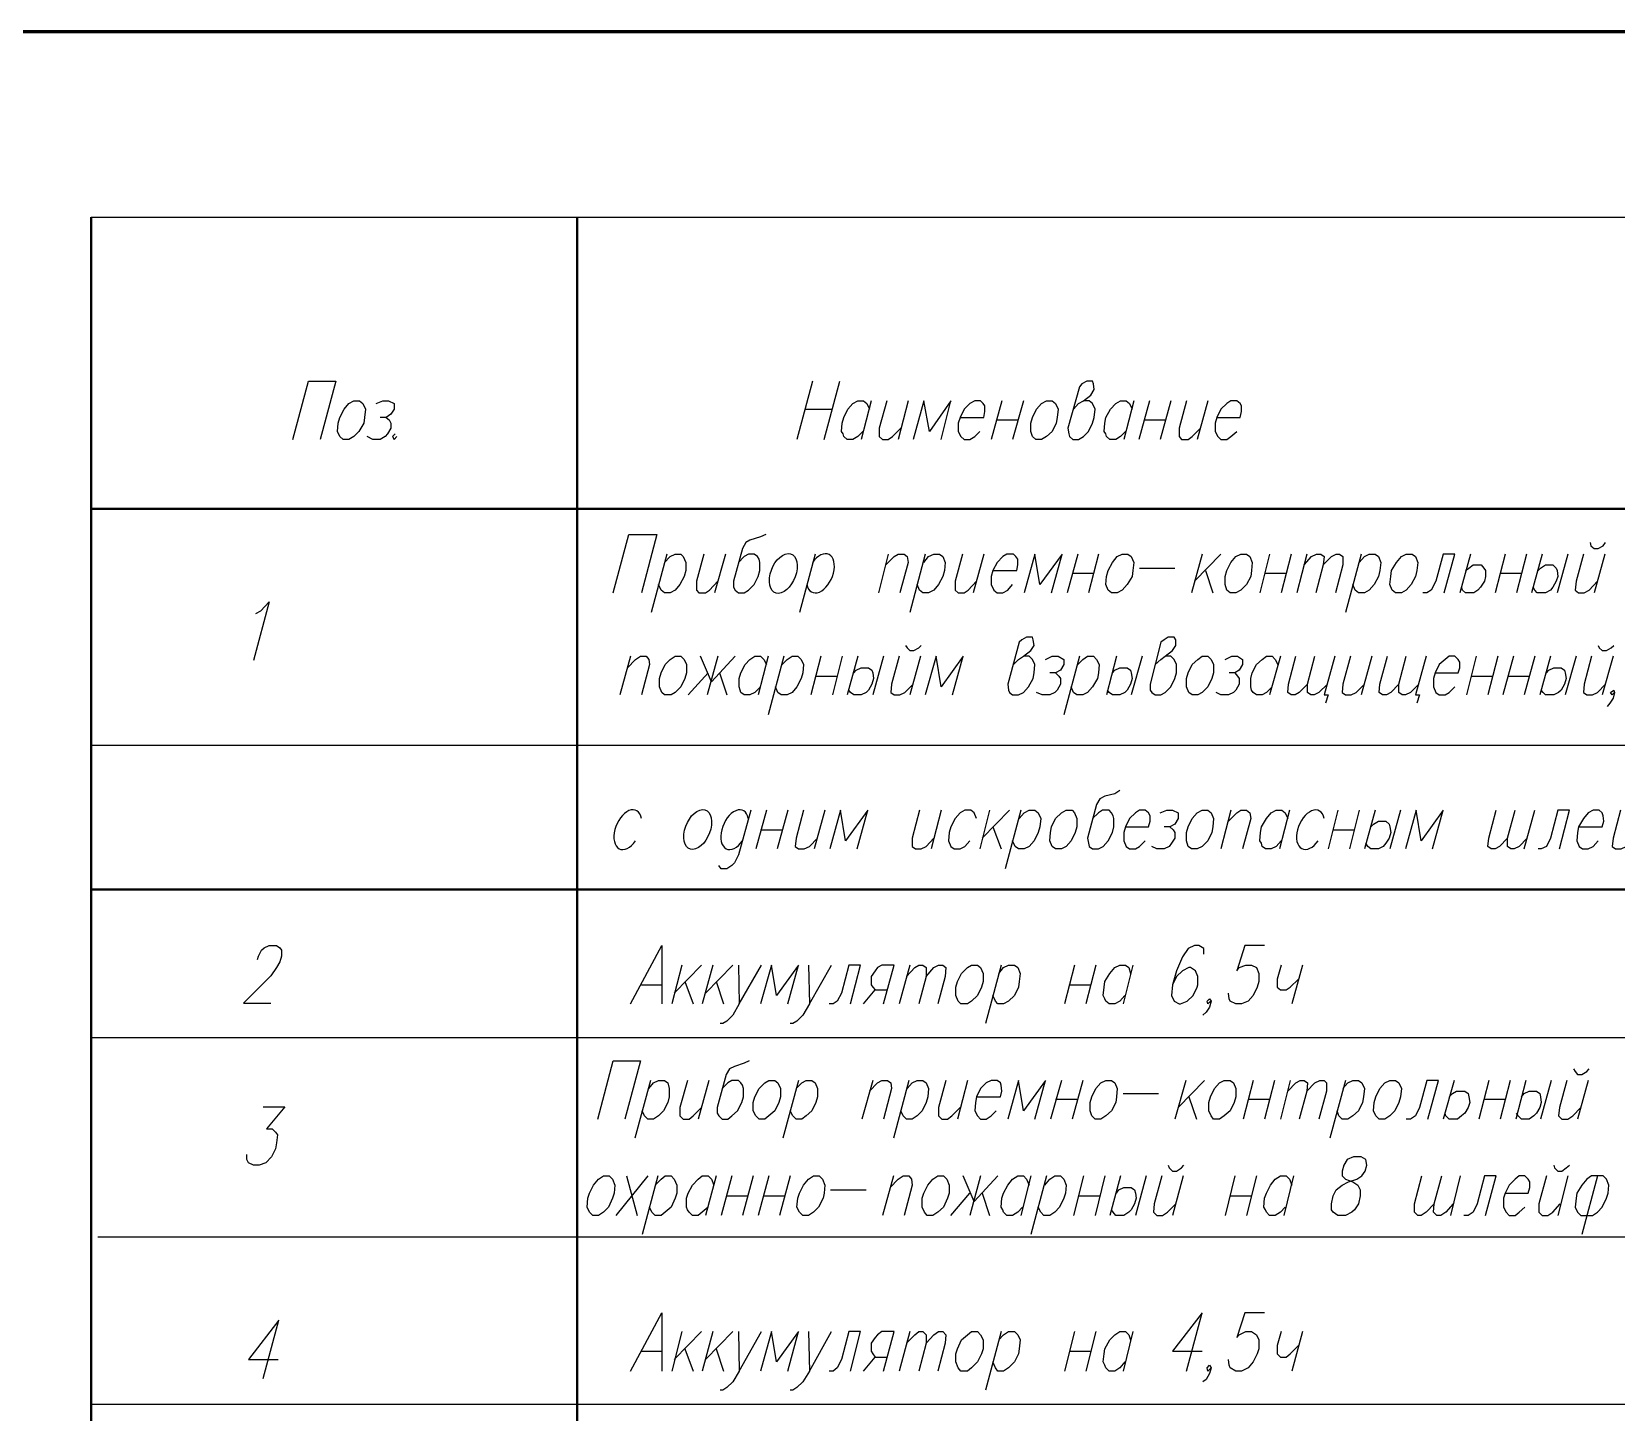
# Model space of a CAD drawing. Header units: millimetres. Extents: x 2185 to 8290, y 601 to 2456.
# Drawn here: x 4392.8 to 4502.8, y 1747.1 to 1842.9 of the extents above; entities that cross this region are included whole.
import ezdxf

# ---------------------------------------------------------------- set-up
doc = ezdxf.new("R2010")
doc.units = ezdxf.units.MM
for name, color, linetype in [('PDF _0', 7, 'Continuous'), ('PDF _ТаБлица', 7, 'Continuous'), ('PDF _Текст.', 7, 'Continuous')]:
    doc.layers.add(name, color=color, linetype=linetype)

msp = doc.modelspace()

# ---------------------------------------------------------------- linework, layer by layer
at = {"color": 0, "lineweight": 60}
msp.add_line((3830.3, 1842.91), (4646.3, 1842.91), dxfattribs=at)
at = {"layer": 'PDF _0', "lineweight": 25}
for points in [[(4396.97, 1830.03), (4646.9, 1830.03)], [(4396.97, 1793.39), (4646.9, 1793.39)], [(4396.97, 1773.1), (4646.9, 1773.1)], [(4397.43, 1759.27), (4647.35, 1759.27)], [(4396.97, 1747.67), (4646.9, 1747.67)]]:
    msp.add_lwpolyline(points, dxfattribs=at)
at = {"layer": 'PDF _ТаБлица', "lineweight": 40}
for points in [[(4396.97, 1551.18), (4396.97, 1830.03)], [(4430.69, 1551.18), (4430.69, 1830.03)], [(4396.97, 1809.79), (4646.9, 1809.79)], [(4396.97, 1783.39), (4646.9, 1783.39)]]:
    msp.add_lwpolyline(points, dxfattribs=at)
at = {"layer": 'PDF _Текст.', "lineweight": 25}
for points in [[(4410.97, 1814.6), (4412.06, 1818.65), (4413.94, 1818.65), (4412.86, 1814.6)], [(4447.04, 1818.65), (4445.95, 1814.6)], [(4447.84, 1814.6), (4448.92, 1818.65)], [(4465.15, 1816.71), (4465.5, 1817.11), (4465.84, 1817.28), (4466.35, 1817.68), (4466.58, 1818.08), (4466.52, 1818.48), (4466.47, 1818.65), (4466.07, 1818.65), (4465.72, 1818.48), (4465.55, 1818.25), (4464.75, 1815.4), (4464.81, 1815), (4464.87, 1814.82), (4465.1, 1814.6), (4465.5, 1814.6), (4465.84, 1814.82), (4466.18, 1815.17), (4466.47, 1815.74), (4466.58, 1816.14), (4466.64, 1816.71), (4466.47, 1817.11), (4466.24, 1817.28), (4465.84, 1817.28)], [(4416.74, 1817.11), (4417.2, 1817.28), (4417.6, 1817.28), (4418, 1817.11), (4418, 1816.71), (4417.77, 1816.37), (4417.43, 1816.14), (4417.03, 1816.14)], [(4450.52, 1815.17), (4450.18, 1814.82), (4449.84, 1814.6), (4449.44, 1814.6), (4449.21, 1814.82), (4449.15, 1815), (4449.04, 1815.17), (4449.09, 1815.74), (4449.21, 1816.14), (4449.49, 1816.71), (4449.84, 1817.11), (4450.18, 1817.28), (4450.58, 1817.28), (4450.81, 1817.11), (4450.98, 1816.71)], [(4451.09, 1817.28), (4450.41, 1814.6)], [(4452.18, 1817.28), (4451.66, 1815.4), (4451.66, 1814.82), (4451.89, 1814.6), (4452.29, 1814.6), (4452.58, 1814.82), (4453.15, 1815.4)], [(4453.66, 1817.28), (4452.98, 1814.6)], [(4455.95, 1814.6), (4456.64, 1817.28), (4455.15, 1815.17), (4454.75, 1817.28), (4454.01, 1814.6)], [(4457.27, 1816.14), (4458.92, 1816.14), (4458.98, 1816.54), (4458.98, 1816.94), (4458.87, 1817.11), (4458.69, 1817.28), (4458.29, 1817.28), (4457.95, 1817.11), (4457.55, 1816.71), (4457.27, 1816.14), (4457.15, 1815.74), (4457.15, 1815.17), (4457.32, 1814.82), (4457.55, 1814.6), (4457.95, 1814.6), (4458.29, 1814.82), (4458.64, 1815.17)], [(4460.18, 1817.28), (4459.44, 1814.6)], [(4461.67, 1817.28), (4460.92, 1814.6)], [(4468.75, 1815.17), (4468.41, 1814.82), (4468.07, 1814.6), (4467.67, 1814.6), (4467.44, 1814.82), (4467.38, 1815), (4467.27, 1815.17), (4467.32, 1815.74), (4467.38, 1816.14), (4467.72, 1816.71), (4468.07, 1817.11), (4468.41, 1817.28), (4468.81, 1817.28), (4469.04, 1817.11), (4469.21, 1816.71)], [(4469.32, 1817.28), (4468.64, 1814.6)], [(4470.41, 1817.28), (4469.67, 1814.6)], [(4471.9, 1817.28), (4471.15, 1814.6)], [(4472.98, 1817.28), (4472.47, 1815.4), (4472.47, 1814.82), (4472.64, 1814.6), (4473.1, 1814.6), (4473.38, 1814.82), (4473.95, 1815.4)], [(4474.47, 1817.28), (4473.73, 1814.6)], [(4475.1, 1816.14), (4476.7, 1816.14), (4476.81, 1816.54), (4476.81, 1816.94), (4476.7, 1817.11), (4476.47, 1817.28), (4476.07, 1817.28), (4475.78, 1817.11), (4475.38, 1816.71), (4475.1, 1816.14), (4474.98, 1815.74), (4474.98, 1815.17), (4475.15, 1814.82), (4475.38, 1814.6), (4475.78, 1814.6), (4476.07, 1814.82), (4476.47, 1815.17)], [(4417.43, 1816.14), (4417.66, 1815.97), (4417.77, 1815.74), (4417.77, 1815.4), (4417.54, 1815), (4417.37, 1814.82), (4417.03, 1814.6), (4416.52, 1814.6), (4416.12, 1814.82)], [(4446.52, 1816.71), (4448.41, 1816.71)], [(4459.78, 1815.97), (4461.27, 1815.97)], [(4470.07, 1815.97), (4471.55, 1815.97)], [(4418.06, 1815), (4417.89, 1814.82), (4418, 1814.6), (4418.17, 1814.82)], [(4433.2, 1803.97), (4434.29, 1808.02), (4436.23, 1808.02), (4435.15, 1803.97)], [(4443.78, 1808.02), (4443.43, 1807.85), (4442.69, 1807.62), (4442.41, 1807.45), (4442.18, 1807.05), (4441.55, 1804.77), (4441.55, 1804.37), (4441.66, 1804.14), (4441.89, 1803.97), (4442.29, 1803.97), (4442.58, 1804.14), (4442.98, 1804.54), (4443.26, 1805.11), (4443.38, 1805.51), (4443.38, 1806.08), (4443.32, 1806.31), (4443.21, 1806.48), (4442.98, 1806.65), (4442.58, 1806.65), (4442.29, 1806.48), (4441.89, 1806.08)], [(4500.99, 1807.45), (4501.04, 1807.22), (4501.27, 1807.05), (4501.56, 1807.05), (4501.9, 1807.22), (4502.07, 1807.45)], [(4436.92, 1806.65), (4435.83, 1802.59)], [(4436.75, 1806.08), (4437.15, 1806.48), (4437.49, 1806.65), (4437.89, 1806.65), (4438.06, 1806.48), (4438.23, 1806.08), (4438.23, 1805.51), (4438.12, 1805.11), (4437.83, 1804.54), (4437.49, 1804.14), (4437.15, 1803.97), (4436.75, 1803.97), (4436.52, 1804.14), (4436.35, 1804.54)], [(4439.49, 1806.65), (4438.98, 1804.77), (4438.98, 1804.14), (4439.15, 1803.97), (4439.61, 1803.97), (4439.89, 1804.14), (4440.46, 1804.77)], [(4440.98, 1806.65), (4440.23, 1803.97)], [(4447.21, 1806.65), (4446.12, 1802.59)], [(4452.29, 1806.65), (4451.61, 1803.97)], [(4452.12, 1805.91), (4452.69, 1806.48), (4452.98, 1806.65), (4453.38, 1806.65), (4453.61, 1806.48), (4453.66, 1806.08), (4453.09, 1803.97)], [(4454.86, 1806.65), (4453.78, 1802.59)], [(4454.75, 1806.08), (4455.09, 1806.48), (4455.44, 1806.65), (4455.84, 1806.65), (4456.07, 1806.48), (4456.24, 1806.08), (4456.18, 1805.51), (4456.07, 1805.11), (4455.78, 1804.54), (4455.44, 1804.14), (4455.09, 1803.97), (4454.69, 1803.97), (4454.46, 1804.14), (4454.29, 1804.54)], [(4457.44, 1806.65), (4456.92, 1804.77), (4456.92, 1804.14), (4457.15, 1803.97), (4457.55, 1803.97), (4457.84, 1804.14), (4458.41, 1804.77)], [(4458.92, 1806.65), (4458.18, 1803.97)], [(4459.55, 1805.51), (4461.21, 1805.51), (4461.27, 1805.91), (4461.27, 1806.31), (4461.15, 1806.48), (4460.98, 1806.65), (4460.52, 1806.65), (4460.24, 1806.48), (4459.84, 1806.08), (4459.55, 1805.51), (4459.44, 1805.11), (4459.44, 1804.54), (4459.61, 1804.14), (4459.84, 1803.97), (4460.24, 1803.97), (4460.58, 1804.14), (4460.92, 1804.54)], [(4463.61, 1803.97), (4464.35, 1806.65), (4462.81, 1804.54), (4462.47, 1806.65), (4461.72, 1803.97)], [(4465.44, 1806.65), (4464.7, 1803.97)], [(4466.87, 1806.65), (4466.18, 1803.97)], [(4474.07, 1806.65), (4473.33, 1803.97)], [(4475.38, 1806.65), (4473.55, 1804.77)], [(4478.75, 1806.65), (4478.07, 1803.97)], [(4480.24, 1806.65), (4479.55, 1803.97)], [(4481.33, 1806.65), (4480.64, 1803.97)], [(4481.15, 1805.91), (4481.67, 1806.48), (4482.01, 1806.65), (4482.3, 1806.65), (4482.53, 1806.48), (4482.47, 1805.91), (4481.96, 1803.97)], [(4482.47, 1805.91), (4483.04, 1806.48), (4483.38, 1806.65), (4483.61, 1806.65), (4483.84, 1806.48), (4483.84, 1805.91), (4483.33, 1803.97)], [(4485.1, 1806.65), (4484.01, 1802.59)], [(4484.98, 1806.08), (4485.33, 1806.48), (4485.67, 1806.65), (4486.07, 1806.65), (4486.3, 1806.48), (4486.47, 1806.08), (4486.41, 1805.51), (4486.3, 1805.11), (4486.01, 1804.54), (4485.67, 1804.14), (4485.33, 1803.97), (4484.93, 1803.97), (4484.7, 1804.14), (4484.53, 1804.54)], [(4490.87, 1803.97), (4491.61, 1806.65), (4490.81, 1806.65), (4490.3, 1804.77), (4489.96, 1804.14), (4489.67, 1803.97), (4489.38, 1803.97)], [(4492.7, 1806.65), (4491.96, 1803.97)], [(4492.36, 1805.51), (4492.59, 1805.68), (4492.87, 1805.91), (4493.27, 1805.91), (4493.44, 1805.91), (4493.61, 1805.68), (4493.73, 1805.51), (4493.73, 1805.11), (4493.67, 1804.77), (4493.39, 1804.37), (4493.21, 1804.14), (4492.93, 1803.97), (4492.36, 1803.97), (4492.13, 1804.14), (4492.07, 1804.37)], [(4495.1, 1806.65), (4494.41, 1803.97)], [(4496.59, 1806.65), (4495.9, 1803.97)], [(4497.67, 1806.65), (4496.93, 1803.97)], [(4497.39, 1805.51), (4497.56, 1805.68), (4497.9, 1805.91), (4498.3, 1805.91), (4498.41, 1805.91), (4498.64, 1805.68), (4498.7, 1805.51), (4498.76, 1805.11), (4498.64, 1804.77), (4498.41, 1804.37), (4498.24, 1804.14), (4497.9, 1803.97), (4497.33, 1803.97), (4497.16, 1804.14), (4497.04, 1804.37)], [(4499.44, 1806.65), (4498.7, 1803.97)], [(4500.53, 1806.65), (4500.02, 1804.77), (4499.96, 1804.14), (4500.19, 1803.97), (4500.59, 1803.97), (4500.93, 1804.14), (4501.5, 1804.77)], [(4502.02, 1806.65), (4501.27, 1803.97)], [(4465.04, 1805.34), (4466.52, 1805.34)], [(4469.72, 1805.68), (4472.18, 1805.68)], [(4474.3, 1805.51), (4474.81, 1803.97)], [(4478.41, 1805.34), (4479.9, 1805.34)], [(4494.76, 1805.34), (4496.24, 1805.34)], [(4408.4, 1802.54), (4408.74, 1802.71), (4409.31, 1803.34), (4408.23, 1799.28)], [(4460.98, 1798.99), (4461.32, 1799.34), (4461.67, 1799.56), (4462.18, 1799.96), (4462.41, 1800.31), (4462.35, 1800.71), (4462.29, 1800.88), (4461.89, 1800.88), (4461.55, 1800.71), (4461.38, 1800.54), (4460.58, 1797.62), (4460.64, 1797.22), (4460.69, 1797.05), (4460.92, 1796.88), (4461.32, 1796.88), (4461.67, 1797.05), (4462.01, 1797.45), (4462.35, 1798.02), (4462.41, 1798.42), (4462.47, 1798.99), (4462.29, 1799.34), (4462.07, 1799.56), (4461.67, 1799.56)], [(4470.81, 1798.99), (4471.21, 1799.34), (4471.5, 1799.56), (4472.01, 1799.96), (4472.24, 1800.31), (4472.24, 1800.71), (4472.12, 1800.88), (4471.72, 1800.88), (4471.44, 1800.71), (4471.21, 1800.54), (4470.47, 1797.62), (4470.47, 1797.22), (4470.58, 1797.05), (4470.81, 1796.88), (4471.21, 1796.88), (4471.5, 1797.05), (4471.9, 1797.45), (4472.18, 1798.02), (4472.3, 1798.42), (4472.3, 1798.99), (4472.12, 1799.34), (4471.9, 1799.56), (4471.5, 1799.56)], [(4434.4, 1799.56), (4433.66, 1796.88)], [(4434.18, 1798.76), (4434.75, 1799.34), (4435.09, 1799.56), (4435.49, 1799.56), (4435.66, 1799.34), (4435.72, 1798.99), (4435.15, 1796.88)], [(4441.66, 1799.56), (4440.01, 1797.79), (4439.26, 1799.56)], [(4440.46, 1799.56), (4439.72, 1796.88)], [(4443.43, 1797.45), (4443.03, 1797.05), (4442.69, 1796.88), (4442.29, 1796.88), (4442.06, 1797.05), (4442.01, 1797.22), (4441.95, 1797.45), (4441.95, 1798.02), (4442.06, 1798.42), (4442.35, 1798.99), (4442.69, 1799.34), (4443.03, 1799.56), (4443.43, 1799.56), (4443.66, 1799.34), (4443.83, 1798.99)], [(4443.95, 1799.56), (4443.26, 1796.88)], [(4445.03, 1799.56), (4443.95, 1795.51)], [(4444.92, 1798.99), (4445.26, 1799.34), (4445.61, 1799.56), (4446.01, 1799.56), (4446.24, 1799.34), (4446.41, 1798.99), (4446.35, 1798.42), (4446.24, 1798.02), (4445.95, 1797.45), (4445.61, 1797.05), (4445.26, 1796.88), (4444.86, 1796.88), (4444.63, 1797.05), (4444.46, 1797.45)], [(4447.61, 1799.56), (4446.92, 1796.88)], [(4449.09, 1799.56), (4448.41, 1796.88)], [(4450.18, 1799.56), (4449.44, 1796.88)], [(4451.95, 1799.56), (4451.21, 1796.88)], [(4453.04, 1799.56), (4452.52, 1797.62), (4452.46, 1797.05), (4452.69, 1796.88), (4453.09, 1796.88), (4453.44, 1797.05), (4454.01, 1797.62)], [(4453.49, 1800.31), (4453.61, 1800.14), (4453.78, 1799.96), (4454.06, 1799.96), (4454.41, 1800.14), (4454.58, 1800.31)], [(4454.52, 1799.56), (4453.78, 1796.88)], [(4456.75, 1796.88), (4457.49, 1799.56), (4455.95, 1797.45), (4455.61, 1799.56), (4454.86, 1796.88)], [(4463.21, 1799.34), (4463.67, 1799.56), (4464.07, 1799.56), (4464.47, 1799.34), (4464.47, 1798.99), (4464.24, 1798.59), (4463.89, 1798.42), (4463.49, 1798.42)], [(4465.55, 1799.56), (4464.47, 1795.51)], [(4465.44, 1798.99), (4465.78, 1799.34), (4466.12, 1799.56), (4466.52, 1799.56), (4466.75, 1799.34), (4466.92, 1798.99), (4466.87, 1798.42), (4466.81, 1798.02), (4466.47, 1797.45), (4466.12, 1797.05), (4465.78, 1796.88), (4465.38, 1796.88), (4465.15, 1797.05), (4464.98, 1797.45)], [(4468.12, 1799.56), (4467.44, 1796.88)], [(4469.9, 1799.56), (4469.15, 1796.88)], [(4475.67, 1799.34), (4476.13, 1799.56), (4476.53, 1799.56), (4476.87, 1799.34), (4476.87, 1798.99), (4476.64, 1798.59), (4476.35, 1798.42), (4475.95, 1798.42)], [(4478.93, 1797.45), (4478.53, 1797.05), (4478.24, 1796.88), (4477.84, 1796.88), (4477.61, 1797.05), (4477.5, 1797.22), (4477.44, 1797.45), (4477.44, 1798.02), (4477.55, 1798.42), (4477.84, 1798.99), (4478.24, 1799.34), (4478.53, 1799.56), (4478.93, 1799.56), (4479.15, 1799.34), (4479.33, 1798.99)], [(4479.5, 1799.56), (4478.75, 1796.88)], [(4481.38, 1797.62), (4480.81, 1797.05), (4480.53, 1796.88), (4480.24, 1796.88), (4480.01, 1797.05), (4480.07, 1797.62), (4480.58, 1799.56)], [(4482.76, 1797.62), (4482.18, 1797.05), (4481.84, 1796.88), (4481.61, 1796.88), (4481.38, 1797.05), (4481.38, 1797.62), (4481.9, 1799.56)], [(4483.27, 1799.56), (4482.53, 1796.88), (4482.81, 1796.88), (4482.64, 1796.31)], [(4484.36, 1799.56), (4483.84, 1797.62), (4483.78, 1797.05), (4484.01, 1796.88), (4484.41, 1796.88), (4484.76, 1797.05), (4485.33, 1797.62)], [(4485.84, 1799.56), (4485.1, 1796.88)], [(4487.73, 1797.62), (4487.16, 1797.05), (4486.87, 1796.88), (4486.58, 1796.88), (4486.36, 1797.05), (4486.41, 1797.62), (4486.93, 1799.56)], [(4489.1, 1797.62), (4488.53, 1797.05), (4488.18, 1796.88), (4487.96, 1796.88), (4487.73, 1797.05), (4487.73, 1797.62), (4488.24, 1799.56)], [(4489.61, 1799.56), (4488.87, 1796.88), (4489.16, 1796.88), (4488.98, 1796.31)], [(4490.24, 1798.42), (4491.84, 1798.42), (4491.96, 1798.76), (4491.96, 1799.16), (4491.84, 1799.34), (4491.61, 1799.56), (4491.21, 1799.56), (4490.93, 1799.34), (4490.53, 1798.99), (4490.24, 1798.42), (4490.13, 1798.02), (4490.13, 1797.45), (4490.3, 1797.05), (4490.53, 1796.88), (4490.93, 1796.88), (4491.21, 1797.05), (4491.61, 1797.45)], [(4493.1, 1799.56), (4492.41, 1796.88)], [(4494.59, 1799.56), (4493.9, 1796.88)], [(4495.67, 1799.56), (4494.93, 1796.88)], [(4497.16, 1799.56), (4496.41, 1796.88)], [(4498.24, 1799.56), (4497.5, 1796.88)], [(4500.02, 1799.56), (4499.27, 1796.88)], [(4501.1, 1799.56), (4500.59, 1797.62), (4500.53, 1797.05), (4500.76, 1796.88), (4501.16, 1796.88), (4501.5, 1797.05), (4502.07, 1797.62)], [(4501.56, 1800.31), (4501.62, 1800.14), (4501.84, 1799.96), (4502.13, 1799.96), (4502.47, 1800.14), (4502.64, 1800.31)], [(4502.59, 1799.56), (4501.84, 1796.88)], [(4438.41, 1796.88), (4439.78, 1798.42)], [(4440.58, 1798.42), (4441.09, 1796.88)], [(4447.26, 1798.19), (4448.75, 1798.19)], [(4449.89, 1798.42), (4450.06, 1798.59), (4450.41, 1798.76), (4450.81, 1798.76), (4450.92, 1798.76), (4451.15, 1798.59), (4451.21, 1798.42), (4451.26, 1798.02), (4451.15, 1797.62), (4450.92, 1797.22), (4450.75, 1797.05), (4450.41, 1796.88), (4449.89, 1796.88), (4449.66, 1797.05), (4449.55, 1797.22)], [(4463.89, 1798.42), (4464.12, 1798.19), (4464.24, 1798.02), (4464.24, 1797.62), (4464.01, 1797.22), (4463.84, 1797.05), (4463.49, 1796.88), (4462.98, 1796.88), (4462.58, 1797.05)], [(4467.84, 1798.42), (4468.01, 1798.59), (4468.35, 1798.76), (4468.75, 1798.76), (4468.87, 1798.76), (4469.1, 1798.59), (4469.15, 1798.42), (4469.21, 1798.02), (4469.1, 1797.62), (4468.87, 1797.22), (4468.7, 1797.05), (4468.35, 1796.88), (4467.84, 1796.88), (4467.61, 1797.05), (4467.5, 1797.22)], [(4476.35, 1798.42), (4476.53, 1798.19), (4476.64, 1798.02), (4476.64, 1797.62), (4476.41, 1797.22), (4476.24, 1797.05), (4475.9, 1796.88), (4475.38, 1796.88), (4475.04, 1797.05)], [(4492.76, 1798.19), (4494.24, 1798.19)], [(4495.33, 1798.19), (4496.81, 1798.19)], [(4497.96, 1798.42), (4498.13, 1798.59), (4498.47, 1798.76), (4498.87, 1798.76), (4498.99, 1798.76), (4499.21, 1798.59), (4499.27, 1798.42), (4499.33, 1798.02), (4499.21, 1797.62), (4498.99, 1797.22), (4498.81, 1797.05), (4498.47, 1796.88), (4497.9, 1796.88), (4497.73, 1797.05), (4497.61, 1797.22)], [(4502.7, 1797.05), (4502.53, 1796.88), (4502.42, 1797.05), (4502.64, 1797.22), (4502.7, 1797.05), (4502.59, 1796.65), (4502.36, 1796.31), (4502.19, 1796.08)], [(4468.35, 1790.25), (4468.01, 1790.02), (4467.32, 1789.85), (4466.98, 1789.68), (4466.75, 1789.28), (4466.12, 1786.93), (4466.18, 1786.59), (4466.24, 1786.36), (4466.47, 1786.19), (4466.87, 1786.19), (4467.21, 1786.36), (4467.55, 1786.76), (4467.84, 1787.33), (4467.95, 1787.73), (4467.95, 1788.31), (4467.9, 1788.48), (4467.78, 1788.71), (4467.61, 1788.88), (4467.15, 1788.88), (4466.87, 1788.71), (4466.47, 1788.31)], [(4442.75, 1788.88), (4441.89, 1785.79), (4441.61, 1785.22), (4441.43, 1785.05), (4441.09, 1784.82), (4440.69, 1784.82), (4440.52, 1785.05)], [(4443.83, 1788.88), (4443.09, 1786.19)], [(4445.32, 1788.88), (4444.58, 1786.19)], [(4446.41, 1788.88), (4445.89, 1786.93), (4445.83, 1786.36), (4446.06, 1786.19), (4446.46, 1786.19), (4446.81, 1786.36), (4447.38, 1786.93)], [(4447.89, 1788.88), (4447.15, 1786.19)], [(4450.12, 1786.19), (4450.86, 1788.88), (4449.32, 1786.76), (4448.98, 1788.88), (4448.24, 1786.19)], [(4454.46, 1788.88), (4453.95, 1786.93), (4453.95, 1786.36), (4454.18, 1786.19), (4454.58, 1786.19), (4454.92, 1786.36), (4455.44, 1786.93)], [(4455.95, 1788.88), (4455.27, 1786.19)], [(4458.41, 1788.31), (4458.24, 1788.71), (4458.01, 1788.88), (4457.61, 1788.88), (4457.27, 1788.71), (4456.92, 1788.31), (4456.64, 1787.73), (4456.52, 1787.33), (4456.47, 1786.76), (4456.64, 1786.36), (4456.87, 1786.19), (4457.27, 1786.19), (4457.61, 1786.36), (4457.95, 1786.76)], [(4459.32, 1788.88), (4458.64, 1786.19)], [(4460.69, 1788.88), (4458.81, 1786.93)], [(4461.49, 1788.88), (4460.41, 1784.82)], [(4461.38, 1788.31), (4461.72, 1788.71), (4462.07, 1788.88), (4462.47, 1788.88), (4462.69, 1788.71), (4462.87, 1788.31), (4462.81, 1787.73), (4462.69, 1787.33), (4462.41, 1786.76), (4462.07, 1786.36), (4461.72, 1786.19), (4461.32, 1786.19), (4461.09, 1786.36), (4460.92, 1786.76)], [(4468.75, 1787.73), (4470.35, 1787.73), (4470.47, 1788.13), (4470.47, 1788.48), (4470.35, 1788.71), (4470.12, 1788.88), (4469.72, 1788.88), (4469.44, 1788.71), (4469.04, 1788.31), (4468.75, 1787.73), (4468.64, 1787.33), (4468.64, 1786.76), (4468.81, 1786.36), (4469.04, 1786.19), (4469.44, 1786.19), (4469.72, 1786.36), (4470.12, 1786.76)], [(4471.15, 1788.71), (4471.61, 1788.88), (4472.01, 1788.88), (4472.41, 1788.71), (4472.41, 1788.31), (4472.18, 1787.91), (4471.84, 1787.73), (4471.44, 1787.73)], [(4476.07, 1788.88), (4475.38, 1786.19)], [(4475.9, 1788.13), (4476.47, 1788.71), (4476.75, 1788.88), (4477.15, 1788.88), (4477.38, 1788.71), (4477.44, 1788.31), (4476.87, 1786.19)], [(4479.55, 1786.76), (4479.21, 1786.36), (4478.87, 1786.19), (4478.47, 1786.19), (4478.24, 1786.36), (4478.18, 1786.59), (4478.07, 1786.76), (4478.13, 1787.33), (4478.18, 1787.73), (4478.53, 1788.31), (4478.87, 1788.71), (4479.21, 1788.88), (4479.61, 1788.88), (4479.84, 1788.71), (4480.01, 1788.31)], [(4480.13, 1788.88), (4479.44, 1786.19)], [(4483.5, 1788.88), (4482.81, 1786.19)], [(4484.98, 1788.88), (4484.3, 1786.19)], [(4486.07, 1788.88), (4485.33, 1786.19)], [(4487.84, 1788.88), (4487.1, 1786.19)], [(4490.07, 1786.19), (4490.81, 1788.88), (4489.27, 1786.76), (4488.93, 1788.88), (4488.18, 1786.19)], [(4495.27, 1786.93), (4494.7, 1786.36), (4494.41, 1786.19), (4494.13, 1786.19), (4493.9, 1786.36), (4493.96, 1786.93), (4494.47, 1788.88)], [(4496.64, 1786.93), (4496.07, 1786.36), (4495.73, 1786.19), (4495.5, 1786.19), (4495.27, 1786.36), (4495.27, 1786.93), (4495.79, 1788.88)], [(4496.41, 1786.19), (4497.16, 1788.88)], [(4498.87, 1786.19), (4499.56, 1788.88), (4498.76, 1788.88), (4498.24, 1786.93), (4497.96, 1786.36), (4497.61, 1786.19), (4497.39, 1786.19)], [(4500.19, 1787.73), (4501.84, 1787.73), (4501.96, 1788.13), (4501.9, 1788.48), (4501.84, 1788.71), (4501.62, 1788.88), (4501.22, 1788.88), (4500.87, 1788.71), (4500.53, 1788.31), (4500.19, 1787.73), (4500.13, 1787.33), (4500.07, 1786.76), (4500.24, 1786.36), (4500.47, 1786.19), (4500.87, 1786.19), (4501.22, 1786.36), (4501.56, 1786.76)], [(4503.1, 1788.88), (4502.59, 1786.93), (4502.53, 1786.36), (4502.76, 1786.19), (4503.16, 1786.19), (4503.5, 1786.36), (4504.07, 1786.93)], [(4443.43, 1787.51), (4444.92, 1787.51)], [(4459.55, 1787.73), (4460.12, 1786.19)], [(4471.84, 1787.73), (4472.07, 1787.51), (4472.18, 1787.33), (4472.18, 1786.93), (4471.95, 1786.59), (4471.78, 1786.36), (4471.44, 1786.19), (4470.92, 1786.19), (4470.58, 1786.36)], [(4483.16, 1787.51), (4484.64, 1787.51)], [(4485.78, 1787.73), (4485.96, 1787.91), (4486.3, 1788.13), (4486.7, 1788.13), (4486.81, 1788.13), (4487.04, 1787.91), (4487.1, 1787.73), (4487.16, 1787.33), (4487.04, 1786.93), (4486.81, 1786.59), (4486.64, 1786.36), (4486.3, 1786.19), (4485.78, 1786.19), (4485.56, 1786.36), (4485.44, 1786.59)], [(4408.51, 1778.53), (4408.57, 1778.76), (4408.8, 1779.16), (4408.97, 1779.33), (4409.31, 1779.5), (4409.83, 1779.5), (4410.06, 1779.33), (4410.17, 1779.16), (4410.17, 1778.76), (4410.06, 1778.36), (4409.83, 1777.96), (4409.43, 1777.39), (4407.54, 1775.5), (4409.43, 1775.5)], [(4434.4, 1775.45), (4436.58, 1779.5), (4436.58, 1775.45)], [(4474.18, 1778.88), (4474.18, 1779.28), (4473.84, 1779.5), (4473.55, 1779.5), (4473.1, 1779.28), (4472.7, 1778.7), (4472.3, 1777.73), (4472.01, 1776.76), (4471.95, 1776.02), (4472.12, 1775.62), (4472.47, 1775.45), (4472.58, 1775.45), (4473.04, 1775.62), (4473.44, 1776.02), (4473.73, 1776.59), (4473.78, 1776.76), (4473.78, 1777.33), (4473.61, 1777.73), (4473.27, 1777.96), (4473.15, 1777.96), (4472.7, 1777.73), (4472.3, 1777.33), (4472.01, 1776.76)], [(4478.41, 1779.5), (4477.04, 1779.5), (4476.47, 1777.73), (4476.64, 1777.96), (4477.1, 1778.13), (4477.5, 1778.13), (4477.84, 1777.96), (4478.01, 1777.56), (4478.01, 1776.99), (4477.9, 1776.59), (4477.61, 1776.02), (4477.27, 1775.62), (4476.81, 1775.45), (4476.41, 1775.45), (4476.01, 1775.62), (4475.95, 1775.79), (4475.9, 1776.19)], [(4437.95, 1778.13), (4437.26, 1775.45)], [(4439.32, 1778.13), (4437.43, 1776.19)], [(4440.12, 1778.13), (4439.38, 1775.45)], [(4441.49, 1778.13), (4439.61, 1776.19)], [(4441.89, 1778.13), (4441.95, 1775.45), (4443.49, 1778.13)], [(4445.32, 1775.45), (4446.06, 1778.13), (4444.52, 1776.02), (4444.18, 1778.13), (4443.43, 1775.45)], [(4446.75, 1778.13), (4446.81, 1775.45), (4448.35, 1778.13)], [(4449.66, 1775.45), (4450.35, 1778.13), (4449.55, 1778.13), (4449.04, 1776.19), (4448.75, 1775.62), (4448.46, 1775.45), (4448.18, 1775.45)], [(4451.95, 1775.45), (4452.69, 1778.13), (4451.84, 1778.13), (4451.55, 1777.96), (4451.38, 1777.73), (4451.09, 1777.33), (4451.09, 1777.16), (4451.09, 1776.76), (4451.21, 1776.59), (4451.38, 1776.42), (4452.24, 1776.42)], [(4453.78, 1778.13), (4453.04, 1775.45)], [(4453.55, 1777.33), (4454.12, 1777.96), (4454.41, 1778.13), (4454.69, 1778.13), (4454.92, 1777.96), (4454.92, 1777.33), (4454.41, 1775.45)], [(4454.92, 1777.33), (4455.44, 1777.96), (4455.78, 1778.13), (4456.07, 1778.13), (4456.29, 1777.96), (4456.24, 1777.33), (4455.72, 1775.45)], [(4460.12, 1778.13), (4459.04, 1774.07)], [(4459.95, 1777.56), (4460.29, 1777.96), (4460.64, 1778.13), (4461.04, 1778.13), (4461.27, 1777.96), (4461.44, 1777.56), (4461.38, 1776.99), (4461.32, 1776.59), (4461.04, 1776.02), (4460.64, 1775.62), (4460.29, 1775.45), (4459.89, 1775.45), (4459.72, 1775.62), (4459.55, 1776.02)], [(4465.21, 1778.13), (4464.52, 1775.45)], [(4466.7, 1778.13), (4466.01, 1775.45)], [(4468.7, 1776.02), (4468.35, 1775.62), (4468.01, 1775.45), (4467.61, 1775.45), (4467.38, 1775.62), (4467.32, 1775.79), (4467.21, 1776.02), (4467.27, 1776.59), (4467.32, 1776.99), (4467.67, 1777.56), (4468.01, 1777.96), (4468.35, 1778.13), (4468.75, 1778.13), (4468.98, 1777.96), (4469.1, 1777.56)], [(4469.27, 1778.13), (4468.58, 1775.45)], [(4479.55, 1778.13), (4479.27, 1777.16), (4479.27, 1776.59), (4479.5, 1776.42), (4479.9, 1776.42), (4480.18, 1776.59), (4480.75, 1777.16)], [(4481.04, 1778.13), (4480.3, 1775.45)], [(4435.15, 1776.76), (4436.52, 1776.76)], [(4438.18, 1776.99), (4438.75, 1775.45)], [(4440.35, 1776.99), (4440.86, 1775.45)], [(4450.58, 1775.45), (4451.38, 1776.42)], [(4464.87, 1776.76), (4466.35, 1776.76)], [(4441.95, 1775.45), (4441.49, 1774.65), (4441.09, 1774.25), (4440.81, 1774.07), (4440.63, 1774.07)], [(4446.81, 1775.45), (4446.35, 1774.65), (4445.95, 1774.25), (4445.66, 1774.07), (4445.49, 1774.07)], [(4474.7, 1775.62), (4474.47, 1775.45), (4474.41, 1775.62), (4474.58, 1775.79), (4474.7, 1775.62), (4474.58, 1775.22), (4474.35, 1774.87), (4474.13, 1774.65)], [(4432.12, 1767.44), (4433.2, 1771.5), (4435.09, 1771.5), (4434, 1767.44)], [(4442.63, 1771.5), (4442.29, 1771.33), (4441.61, 1771.1), (4441.26, 1770.93), (4441.03, 1770.53), (4440.41, 1768.25), (4440.41, 1767.85), (4440.52, 1767.67), (4440.75, 1767.44), (4441.15, 1767.44), (4441.43, 1767.67), (4441.83, 1768.02), (4442.12, 1768.59), (4442.23, 1768.99), (4442.23, 1769.56), (4442.18, 1769.79), (4442.06, 1769.96), (4441.89, 1770.13), (4441.43, 1770.13), (4441.15, 1769.96), (4440.75, 1769.56)], [(4499.84, 1770.93), (4499.96, 1770.76), (4500.13, 1770.53), (4500.42, 1770.53), (4500.76, 1770.76), (4500.93, 1770.93)], [(4435.78, 1770.13), (4434.69, 1766.13)], [(4435.66, 1769.56), (4436, 1769.96), (4436.35, 1770.13), (4436.75, 1770.13), (4436.98, 1769.96), (4437.09, 1769.56), (4437.09, 1768.99), (4436.98, 1768.59), (4436.69, 1768.02), (4436.35, 1767.67), (4436, 1767.44), (4435.6, 1767.44), (4435.38, 1767.67), (4435.2, 1768.02)], [(4438.35, 1770.13), (4437.83, 1768.25), (4437.83, 1767.67), (4438.06, 1767.44), (4438.46, 1767.44), (4438.75, 1767.67), (4439.32, 1768.25)], [(4439.83, 1770.13), (4439.09, 1767.44)], [(4446.06, 1770.13), (4444.98, 1766.13)], [(4445.89, 1769.56), (4446.29, 1769.96), (4446.58, 1770.13), (4446.98, 1770.13), (4447.21, 1769.96), (4447.38, 1769.56), (4447.38, 1768.99), (4447.26, 1768.59), (4446.98, 1768.02), (4446.58, 1767.67), (4446.29, 1767.44), (4445.89, 1767.44), (4445.66, 1767.67), (4445.49, 1768.02)], [(4451.21, 1770.13), (4450.46, 1767.44)], [(4450.98, 1769.39), (4451.55, 1769.96), (4451.84, 1770.13), (4452.24, 1770.13), (4452.46, 1769.96), (4452.52, 1769.56), (4451.95, 1767.44)], [(4453.72, 1770.13), (4452.64, 1766.13)], [(4453.61, 1769.56), (4453.95, 1769.96), (4454.29, 1770.13), (4454.69, 1770.13), (4454.92, 1769.96), (4455.09, 1769.56), (4455.04, 1768.99), (4454.92, 1768.59), (4454.64, 1768.02), (4454.29, 1767.67), (4453.95, 1767.44), (4453.55, 1767.44), (4453.32, 1767.67), (4453.15, 1768.02)], [(4456.29, 1770.13), (4455.78, 1768.25), (4455.78, 1767.67), (4456.01, 1767.44), (4456.41, 1767.44), (4456.69, 1767.67), (4457.27, 1768.25)], [(4457.78, 1770.13), (4457.09, 1767.44)], [(4458.41, 1768.99), (4460.07, 1768.99), (4460.18, 1769.39), (4460.12, 1769.79), (4460.07, 1769.96), (4459.84, 1770.13), (4459.44, 1770.13), (4459.09, 1769.96), (4458.69, 1769.56), (4458.41, 1768.99), (4458.35, 1768.59), (4458.29, 1768.02), (4458.47, 1767.67), (4458.69, 1767.44), (4459.09, 1767.44), (4459.44, 1767.67), (4459.78, 1768.02)], [(4462.47, 1767.44), (4463.21, 1770.13), (4461.67, 1768.02), (4461.32, 1770.13), (4460.58, 1767.44)], [(4464.3, 1770.13), (4463.55, 1767.44)], [(4465.78, 1770.13), (4465.04, 1767.44)], [(4472.93, 1770.13), (4472.18, 1767.44)], [(4474.24, 1770.13), (4472.41, 1768.25)], [(4477.61, 1770.13), (4476.93, 1767.44)], [(4479.1, 1770.13), (4478.41, 1767.44)], [(4480.18, 1770.13), (4479.5, 1767.44)], [(4480.01, 1769.39), (4480.58, 1769.96), (4480.87, 1770.13), (4481.15, 1770.13), (4481.38, 1769.96), (4481.33, 1769.39), (4480.81, 1767.44)], [(4481.33, 1769.39), (4481.9, 1769.96), (4482.24, 1770.13), (4482.53, 1770.13), (4482.7, 1769.96), (4482.7, 1769.39), (4482.18, 1767.44)], [(4484.01, 1770.13), (4482.93, 1766.13)], [(4483.84, 1769.56), (4484.18, 1769.96), (4484.53, 1770.13), (4484.93, 1770.13), (4485.16, 1769.96), (4485.33, 1769.56), (4485.27, 1768.99), (4485.21, 1768.59), (4484.93, 1768.02), (4484.53, 1767.67), (4484.18, 1767.44), (4483.78, 1767.44), (4483.56, 1767.67), (4483.44, 1768.02)], [(4489.73, 1767.44), (4490.47, 1770.13), (4489.67, 1770.13), (4489.16, 1768.25), (4488.87, 1767.67), (4488.53, 1767.44), (4488.24, 1767.44)], [(4491.56, 1770.13), (4490.81, 1767.44)], [(4493.96, 1770.13), (4493.27, 1767.44)], [(4495.44, 1770.13), (4494.76, 1767.44)], [(4496.53, 1770.13), (4495.84, 1767.44)], [(4498.3, 1770.13), (4497.56, 1767.44)], [(4499.39, 1770.13), (4498.87, 1768.25), (4498.81, 1767.67), (4499.04, 1767.44), (4499.44, 1767.44), (4499.79, 1767.67), (4500.36, 1768.25)], [(4500.87, 1770.13), (4500.13, 1767.44)], [(4463.89, 1768.82), (4465.38, 1768.82)], [(4468.58, 1769.22), (4471.04, 1769.22)], [(4473.15, 1768.99), (4473.67, 1767.44)], [(4477.27, 1768.82), (4478.75, 1768.82)], [(4491.21, 1768.99), (4491.44, 1769.22), (4491.73, 1769.39), (4492.13, 1769.39), (4492.3, 1769.39), (4492.53, 1769.22), (4492.59, 1768.99), (4492.64, 1768.59), (4492.53, 1768.25), (4492.3, 1767.85), (4492.07, 1767.67), (4491.79, 1767.44), (4491.21, 1767.44), (4490.99, 1767.67), (4490.93, 1767.85)], [(4493.61, 1768.82), (4495.1, 1768.82)], [(4496.24, 1768.99), (4496.41, 1769.22), (4496.76, 1769.39), (4497.16, 1769.39), (4497.27, 1769.39), (4497.5, 1769.22), (4497.56, 1768.99), (4497.61, 1768.59), (4497.5, 1768.25), (4497.27, 1767.85), (4497.1, 1767.67), (4496.76, 1767.44), (4496.24, 1767.44), (4496.01, 1767.67), (4495.9, 1767.85)], [(4408.91, 1768.3), (4410.4, 1768.3), (4409.14, 1766.76), (4409.54, 1766.76), (4409.77, 1766.53), (4409.89, 1766.36), (4409.83, 1765.79), (4409.77, 1765.39), (4409.49, 1764.82), (4409.09, 1764.42), (4408.63, 1764.24), (4408.23, 1764.24), (4407.89, 1764.42), (4407.77, 1764.64), (4407.77, 1764.99)], [(4471.72, 1764.24), (4471.78, 1764.07), (4472.01, 1763.84), (4472.3, 1763.84), (4472.64, 1764.07), (4472.81, 1764.24)], [(4498.47, 1764.24), (4498.53, 1764.07), (4498.76, 1763.84), (4499.04, 1763.84), (4499.33, 1764.07), (4499.56, 1764.24)], [(4435.6, 1763.5), (4433.38, 1760.76)], [(4434.12, 1763.5), (4434.86, 1760.76)], [(4436.29, 1763.5), (4435.2, 1759.44)], [(4436.12, 1762.87), (4436.52, 1763.27), (4436.8, 1763.5), (4437.21, 1763.5), (4437.43, 1763.27), (4437.61, 1762.87), (4437.61, 1762.3), (4437.49, 1761.96), (4437.21, 1761.33), (4436.8, 1760.99), (4436.52, 1760.76), (4436.12, 1760.76), (4435.89, 1760.99), (4435.72, 1761.33)], [(4439.78, 1761.33), (4439.38, 1760.99), (4439.09, 1760.76), (4438.69, 1760.76), (4438.46, 1760.99), (4438.35, 1761.16), (4438.29, 1761.33), (4438.29, 1761.96), (4438.41, 1762.3), (4438.69, 1762.87), (4439.09, 1763.27), (4439.38, 1763.5), (4439.78, 1763.5), (4440.01, 1763.27), (4440.18, 1762.87)], [(4440.35, 1763.5), (4439.61, 1760.76)], [(4441.43, 1763.5), (4440.69, 1760.76)], [(4442.92, 1763.5), (4442.18, 1760.76)], [(4444.01, 1763.5), (4443.26, 1760.76)], [(4445.49, 1763.5), (4444.75, 1760.76)], [(4452.64, 1763.5), (4451.89, 1760.76)], [(4452.41, 1762.7), (4452.98, 1763.27), (4453.32, 1763.5), (4453.72, 1763.5), (4453.89, 1763.27), (4453.95, 1762.87), (4453.38, 1760.76)], [(4459.89, 1763.5), (4458.24, 1761.73), (4457.49, 1763.5)], [(4458.69, 1763.5), (4457.95, 1760.76)], [(4461.61, 1761.33), (4461.27, 1760.99), (4460.92, 1760.76), (4460.52, 1760.76), (4460.29, 1760.99), (4460.24, 1761.16), (4460.12, 1761.33), (4460.18, 1761.96), (4460.29, 1762.3), (4460.58, 1762.87), (4460.92, 1763.27), (4461.27, 1763.5), (4461.67, 1763.5), (4461.89, 1763.27), (4462.07, 1762.87)], [(4462.18, 1763.5), (4461.49, 1760.76)], [(4463.27, 1763.5), (4462.18, 1759.44)], [(4463.15, 1762.87), (4463.49, 1763.27), (4463.84, 1763.5), (4464.24, 1763.5), (4464.47, 1763.27), (4464.64, 1762.87), (4464.58, 1762.3), (4464.47, 1761.96), (4464.18, 1761.33), (4463.84, 1760.99), (4463.49, 1760.76), (4463.09, 1760.76), (4462.87, 1760.99), (4462.69, 1761.33)], [(4465.84, 1763.5), (4465.15, 1760.76)], [(4467.32, 1763.5), (4466.64, 1760.76)], [(4468.41, 1763.5), (4467.67, 1760.76)], [(4470.18, 1763.5), (4469.44, 1760.76)], [(4471.27, 1763.5), (4470.75, 1761.56), (4470.7, 1760.99), (4470.92, 1760.76), (4471.32, 1760.76), (4471.67, 1760.99), (4472.24, 1761.56)], [(4472.75, 1763.5), (4472.01, 1760.76)], [(4476.35, 1763.5), (4475.67, 1760.76)], [(4477.84, 1763.5), (4477.15, 1760.76)], [(4479.84, 1761.33), (4479.5, 1760.99), (4479.15, 1760.76), (4478.75, 1760.76), (4478.53, 1760.99), (4478.47, 1761.16), (4478.35, 1761.33), (4478.41, 1761.96), (4478.53, 1762.3), (4478.81, 1762.87), (4479.15, 1763.27), (4479.5, 1763.5), (4479.9, 1763.5), (4480.13, 1763.27), (4480.3, 1762.87)], [(4480.41, 1763.5), (4479.73, 1760.76)], [(4490.18, 1761.56), (4489.61, 1760.99), (4489.27, 1760.76), (4489.04, 1760.76), (4488.81, 1760.99), (4488.81, 1761.56), (4489.33, 1763.5)], [(4491.5, 1761.56), (4490.99, 1760.99), (4490.64, 1760.76), (4490.36, 1760.76), (4490.13, 1760.99), (4490.18, 1761.56), (4490.7, 1763.5)], [(4491.33, 1760.76), (4492.01, 1763.5)], [(4493.73, 1760.76), (4494.47, 1763.5), (4493.67, 1763.5), (4493.16, 1761.56), (4492.87, 1760.99), (4492.53, 1760.76), (4492.24, 1760.76)], [(4495.1, 1762.3), (4496.7, 1762.3), (4496.81, 1762.7), (4496.81, 1763.1), (4496.7, 1763.27), (4496.47, 1763.5), (4496.07, 1763.5), (4495.79, 1763.27), (4495.39, 1762.87), (4495.1, 1762.3), (4494.99, 1761.96), (4494.99, 1761.33), (4495.16, 1760.99), (4495.39, 1760.76), (4495.79, 1760.76), (4496.07, 1760.99), (4496.47, 1761.33)], [(4497.96, 1763.5), (4497.44, 1761.56), (4497.44, 1760.99), (4497.67, 1760.76), (4498.07, 1760.76), (4498.41, 1760.99), (4498.93, 1761.56)], [(4499.44, 1763.5), (4498.76, 1760.76)], [(4501.5, 1763.5), (4500.42, 1759.44)], [(4441.03, 1762.13), (4442.52, 1762.13)], [(4443.61, 1762.13), (4445.09, 1762.13)], [(4448.29, 1762.53), (4450.75, 1762.53)], [(4456.64, 1760.76), (4457.95, 1762.3)], [(4458.81, 1762.3), (4459.32, 1760.76)], [(4465.5, 1762.13), (4466.98, 1762.13)], [(4468.12, 1762.3), (4468.3, 1762.53), (4468.64, 1762.7), (4469.04, 1762.7), (4469.15, 1762.7), (4469.38, 1762.53), (4469.44, 1762.3), (4469.5, 1761.96), (4469.38, 1761.56), (4469.15, 1761.16), (4468.98, 1760.99), (4468.64, 1760.76), (4468.07, 1760.76), (4467.9, 1760.99), (4467.78, 1761.16)], [(4476.01, 1762.13), (4477.5, 1762.13)], [(4408.91, 1749.44), (4410, 1753.5), (4407.89, 1750.76), (4409.94, 1750.76)], [(4434.4, 1749.96), (4436.58, 1754.01), (4436.58, 1749.96)], [(4472.98, 1749.96), (4474.07, 1754.01), (4472.01, 1751.33), (4474.07, 1751.33)], [(4478.41, 1754.01), (4477.04, 1754.01), (4476.47, 1752.3), (4476.64, 1752.47), (4477.1, 1752.7), (4477.5, 1752.7), (4477.84, 1752.47), (4478.01, 1752.13), (4478.01, 1751.5), (4477.9, 1751.16), (4477.61, 1750.59), (4477.27, 1750.19), (4476.81, 1749.96), (4476.41, 1749.96), (4476.01, 1750.19), (4475.95, 1750.36), (4475.9, 1750.76)], [(4437.95, 1752.7), (4437.26, 1749.96)], [(4439.32, 1752.7), (4437.43, 1750.76)], [(4440.12, 1752.7), (4439.38, 1749.96)], [(4441.49, 1752.7), (4439.61, 1750.76)], [(4441.89, 1752.7), (4441.95, 1749.96), (4443.49, 1752.7)], [(4445.32, 1749.96), (4446.06, 1752.7), (4444.52, 1750.59), (4444.18, 1752.7), (4443.43, 1749.96)], [(4446.75, 1752.7), (4446.81, 1749.96), (4448.35, 1752.7)], [(4449.66, 1749.96), (4450.35, 1752.7), (4449.55, 1752.7), (4449.04, 1750.76), (4448.75, 1750.19), (4448.46, 1749.96), (4448.18, 1749.96)], [(4451.95, 1749.96), (4452.69, 1752.7), (4451.84, 1752.7), (4451.55, 1752.47), (4451.38, 1752.3), (4451.09, 1751.9), (4451.09, 1751.73), (4451.09, 1751.33), (4451.21, 1751.16), (4451.38, 1750.93), (4452.24, 1750.93)], [(4453.78, 1752.7), (4453.04, 1749.96)], [(4453.55, 1751.9), (4454.12, 1752.47), (4454.41, 1752.7), (4454.69, 1752.7), (4454.92, 1752.47), (4454.92, 1751.9), (4454.41, 1749.96)], [(4454.92, 1751.9), (4455.44, 1752.47), (4455.78, 1752.7), (4456.07, 1752.7), (4456.29, 1752.47), (4456.24, 1751.9), (4455.72, 1749.96)], [(4460.12, 1752.7), (4459.04, 1748.64)], [(4459.95, 1752.13), (4460.29, 1752.47), (4460.64, 1752.7), (4461.04, 1752.7), (4461.27, 1752.47), (4461.44, 1752.13), (4461.38, 1751.5), (4461.32, 1751.16), (4461.04, 1750.59), (4460.64, 1750.19), (4460.29, 1749.96), (4459.89, 1749.96), (4459.72, 1750.19), (4459.55, 1750.59)], [(4465.21, 1752.7), (4464.52, 1749.96)], [(4466.7, 1752.7), (4466.01, 1749.96)], [(4468.7, 1750.59), (4468.35, 1750.19), (4468.01, 1749.96), (4467.61, 1749.96), (4467.38, 1750.19), (4467.32, 1750.36), (4467.21, 1750.59), (4467.27, 1751.16), (4467.32, 1751.5), (4467.67, 1752.13), (4468.01, 1752.47), (4468.35, 1752.7), (4468.75, 1752.7), (4468.98, 1752.47), (4469.1, 1752.13)], [(4469.27, 1752.7), (4468.58, 1749.96)], [(4479.55, 1752.7), (4479.27, 1751.73), (4479.27, 1751.16), (4479.5, 1750.93), (4479.9, 1750.93), (4480.18, 1751.16), (4480.75, 1751.73)], [(4481.04, 1752.7), (4480.3, 1749.96)], [(4435.15, 1751.33), (4436.52, 1751.33)], [(4438.18, 1751.5), (4438.75, 1749.96)], [(4440.35, 1751.5), (4440.86, 1749.96)], [(4450.58, 1749.96), (4451.38, 1750.93)], [(4464.87, 1751.33), (4466.35, 1751.33)], [(4441.95, 1749.96), (4441.49, 1749.21), (4441.09, 1748.81), (4440.81, 1748.64), (4440.63, 1748.64)], [(4446.81, 1749.96), (4446.35, 1749.21), (4445.95, 1748.81), (4445.66, 1748.64), (4445.49, 1748.64)], [(4474.7, 1750.19), (4474.47, 1749.96), (4474.41, 1750.19), (4474.58, 1750.36), (4474.7, 1750.19), (4474.58, 1749.79), (4474.35, 1749.38), (4474.13, 1749.21)]]:
    msp.add_lwpolyline(points, dxfattribs=at)
for points in [[(4415.2, 1817.28), (4415.6, 1817.28), (4415.83, 1817.11), (4416, 1816.71), (4415.94, 1816.14), (4415.89, 1815.74), (4415.54, 1815.17), (4415.2, 1814.82), (4414.86, 1814.6), (4414.46, 1814.6), (4414.23, 1814.82), (4414.06, 1815.17), (4414.12, 1815.74), (4414.23, 1816.14), (4414.52, 1816.71), (4414.86, 1817.11)], [(4463.27, 1817.28), (4463.67, 1817.28), (4463.89, 1817.11), (4464.07, 1816.71), (4464.01, 1816.14), (4463.95, 1815.74), (4463.67, 1815.17), (4463.27, 1814.82), (4462.92, 1814.6), (4462.52, 1814.6), (4462.29, 1814.82), (4462.18, 1815.17), (4462.18, 1815.74), (4462.29, 1816.14), (4462.58, 1816.71), (4462.92, 1817.11)], [(4468.52, 1806.65), (4468.92, 1806.65), (4469.15, 1806.48), (4469.32, 1806.08), (4469.27, 1805.51), (4469.21, 1805.11), (4468.87, 1804.54), (4468.52, 1804.14), (4468.18, 1803.97), (4467.78, 1803.97), (4467.55, 1804.14), (4467.38, 1804.54), (4467.44, 1805.11), (4467.55, 1805.51), (4467.84, 1806.08), (4468.18, 1806.48)], [(4476.75, 1806.65), (4477.15, 1806.65), (4477.38, 1806.48), (4477.55, 1806.08), (4477.5, 1805.51), (4477.44, 1805.11), (4477.15, 1804.54), (4476.75, 1804.14), (4476.41, 1803.97), (4476.01, 1803.97), (4475.78, 1804.14), (4475.67, 1804.54), (4475.67, 1805.11), (4475.78, 1805.51), (4476.07, 1806.08), (4476.41, 1806.48)], [(4488.24, 1806.65), (4488.64, 1806.65), (4488.87, 1806.48), (4489.04, 1806.08), (4488.98, 1805.51), (4488.87, 1805.11), (4488.58, 1804.54), (4488.24, 1804.14), (4487.9, 1803.97), (4487.5, 1803.97), (4487.27, 1804.14), (4487.1, 1804.54), (4487.16, 1805.11), (4487.21, 1805.51), (4487.56, 1806.08), (4487.9, 1806.48)], [(4437.49, 1799.56), (4437.89, 1799.56), (4438.12, 1799.34), (4438.29, 1798.99), (4438.29, 1798.42), (4438.18, 1798.02), (4437.89, 1797.45), (4437.49, 1797.05), (4437.21, 1796.88), (4436.75, 1796.88), (4436.58, 1797.05), (4436.4, 1797.45), (4436.4, 1798.02), (4436.52, 1798.42), (4436.8, 1798.99), (4437.15, 1799.34)], [(4474.07, 1799.56), (4474.47, 1799.56), (4474.7, 1799.34), (4474.87, 1798.99), (4474.87, 1798.42), (4474.75, 1798.02), (4474.47, 1797.45), (4474.07, 1797.05), (4473.78, 1796.88), (4473.38, 1796.88), (4473.15, 1797.05), (4472.98, 1797.45), (4472.98, 1798.02), (4473.1, 1798.42), (4473.38, 1798.99), (4473.78, 1799.34)], [(4464.64, 1788.88), (4465.04, 1788.88), (4465.21, 1788.71), (4465.38, 1788.31), (4465.38, 1787.73), (4465.27, 1787.33), (4464.98, 1786.76), (4464.64, 1786.36), (4464.3, 1786.19), (4463.89, 1786.19), (4463.67, 1786.36), (4463.49, 1786.76), (4463.55, 1787.33), (4463.61, 1787.73), (4463.89, 1788.31), (4464.3, 1788.71)], [(4474.07, 1788.88), (4474.47, 1788.88), (4474.7, 1788.71), (4474.87, 1788.31), (4474.81, 1787.73), (4474.75, 1787.33), (4474.47, 1786.76), (4474.07, 1786.36), (4473.73, 1786.19), (4473.33, 1786.19), (4473.1, 1786.36), (4472.98, 1786.76), (4472.98, 1787.33), (4473.1, 1787.73), (4473.38, 1788.31), (4473.73, 1788.71)], [(4458.07, 1778.13), (4458.47, 1778.13), (4458.69, 1777.96), (4458.87, 1777.56), (4458.87, 1776.99), (4458.75, 1776.59), (4458.47, 1776.02), (4458.07, 1775.62), (4457.78, 1775.45), (4457.32, 1775.45), (4457.15, 1775.62), (4456.98, 1776.02), (4456.98, 1776.59), (4457.09, 1776.99), (4457.38, 1777.56), (4457.78, 1777.96)], [(4444.01, 1770.13), (4444.41, 1770.13), (4444.63, 1769.96), (4444.81, 1769.56), (4444.81, 1768.99), (4444.69, 1768.59), (4444.41, 1768.02), (4444.01, 1767.67), (4443.72, 1767.44), (4443.32, 1767.44), (4443.09, 1767.67), (4442.92, 1768.02), (4442.92, 1768.59), (4443.03, 1768.99), (4443.32, 1769.56), (4443.72, 1769.96)], [(4467.38, 1770.13), (4467.78, 1770.13), (4468.01, 1769.96), (4468.18, 1769.56), (4468.12, 1768.99), (4468.07, 1768.59), (4467.78, 1768.02), (4467.38, 1767.67), (4467.04, 1767.44), (4466.64, 1767.44), (4466.41, 1767.67), (4466.3, 1768.02), (4466.3, 1768.59), (4466.41, 1768.99), (4466.7, 1769.56), (4467.04, 1769.96)], [(4475.61, 1770.13), (4476.01, 1770.13), (4476.24, 1769.96), (4476.41, 1769.56), (4476.41, 1768.99), (4476.3, 1768.59), (4476.01, 1768.02), (4475.61, 1767.67), (4475.27, 1767.44), (4474.87, 1767.44), (4474.7, 1767.67), (4474.53, 1768.02), (4474.53, 1768.59), (4474.64, 1768.99), (4474.93, 1769.56), (4475.27, 1769.96)], [(4487.1, 1770.13), (4487.5, 1770.13), (4487.73, 1769.96), (4487.9, 1769.56), (4487.84, 1768.99), (4487.73, 1768.59), (4487.44, 1768.02), (4487.1, 1767.67), (4486.76, 1767.44), (4486.36, 1767.44), (4486.13, 1767.67), (4485.96, 1768.02), (4486.01, 1768.59), (4486.13, 1768.99), (4486.41, 1769.56), (4486.76, 1769.96)], [(4484.58, 1764.82), (4484.13, 1764.64), (4483.9, 1764.24), (4483.78, 1763.84), (4483.78, 1763.5), (4484.01, 1763.27), (4484.53, 1763.1), (4484.87, 1762.87), (4485.04, 1762.53), (4485.04, 1762.13), (4484.93, 1761.56), (4484.64, 1761.16), (4484.47, 1760.99), (4484.01, 1760.76), (4483.5, 1760.76), (4483.16, 1760.99), (4483.04, 1761.16), (4483.04, 1761.56), (4483.16, 1762.13), (4483.38, 1762.53), (4483.78, 1762.87), (4484.24, 1763.1), (4484.81, 1763.27), (4485.16, 1763.5), (4485.38, 1763.84), (4485.5, 1764.24), (4485.44, 1764.64), (4485.1, 1764.82)], [(4432.52, 1763.5), (4432.92, 1763.5), (4433.15, 1763.27), (4433.32, 1762.87), (4433.26, 1762.3), (4433.15, 1761.96), (4432.86, 1761.33), (4432.52, 1760.99), (4432.18, 1760.76), (4431.78, 1760.76), (4431.55, 1760.99), (4431.38, 1761.33), (4431.43, 1761.96), (4431.55, 1762.3), (4431.83, 1762.87), (4432.18, 1763.27)], [(4447.09, 1763.5), (4447.49, 1763.5), (4447.72, 1763.27), (4447.89, 1762.87), (4447.84, 1762.3), (4447.78, 1761.96), (4447.44, 1761.33), (4447.09, 1760.99), (4446.75, 1760.76), (4446.35, 1760.76), (4446.12, 1760.99), (4445.95, 1761.33), (4446.01, 1761.96), (4446.12, 1762.3), (4446.41, 1762.87), (4446.75, 1763.27)], [(4455.72, 1763.5), (4456.12, 1763.5), (4456.35, 1763.27), (4456.52, 1762.87), (4456.52, 1762.3), (4456.41, 1761.96), (4456.12, 1761.33), (4455.72, 1760.99), (4455.38, 1760.76), (4454.98, 1760.76), (4454.81, 1760.99), (4454.64, 1761.33), (4454.64, 1761.96), (4454.75, 1762.3), (4455.04, 1762.87), (4455.38, 1763.27)], [(4501.9, 1763.5), (4501.1, 1763.5), (4500.76, 1763.27), (4500.42, 1762.87), (4500.07, 1762.3), (4500.02, 1761.96), (4499.96, 1761.33), (4500.13, 1760.99), (4500.36, 1760.76), (4501.16, 1760.76), (4501.5, 1760.99), (4501.84, 1761.33), (4502.13, 1761.96), (4502.24, 1762.3), (4502.3, 1762.87), (4502.13, 1763.27)], [(4458.07, 1752.7), (4458.47, 1752.7), (4458.69, 1752.47), (4458.87, 1752.13), (4458.87, 1751.5), (4458.75, 1751.16), (4458.47, 1750.59), (4458.07, 1750.19), (4457.78, 1749.96), (4457.32, 1749.96), (4457.15, 1750.19), (4456.98, 1750.59), (4456.98, 1751.16), (4457.09, 1751.5), (4457.38, 1752.13), (4457.78, 1752.47)]]:
    msp.add_lwpolyline(points, close=True, dxfattribs=at)
for centre, major_axis, ratio, start_param, end_param in [((4445, 1805.31), (0.56, 1.34), 0.589085, 0.4695944954053551, 6.75277980258494), ((4447.58, 1805.32), (0.57, 1.32), 0.591439, 2.429145, 7.511204), ((4434.21, 1787.53), (0.56, 1.34), 0.583901, 5.543205, 10.63999), ((4439.06, 1787.54), (0.56, 1.34), 0.589085, 0.4695943608365573, 6.752779668016143), ((4441.63, 1787.53), (0.56, 1.34), 0.588086, 5.55018, 10.642716), ((4481.59, 1787.53), (0.57, 1.33), 0.588119, 5.560953, 10.646591)]:
    msp.add_ellipse(centre, major_axis=major_axis, ratio=ratio, start_param=start_param, end_param=end_param, dxfattribs=at)

doc.saveas('drawing.dxf')
